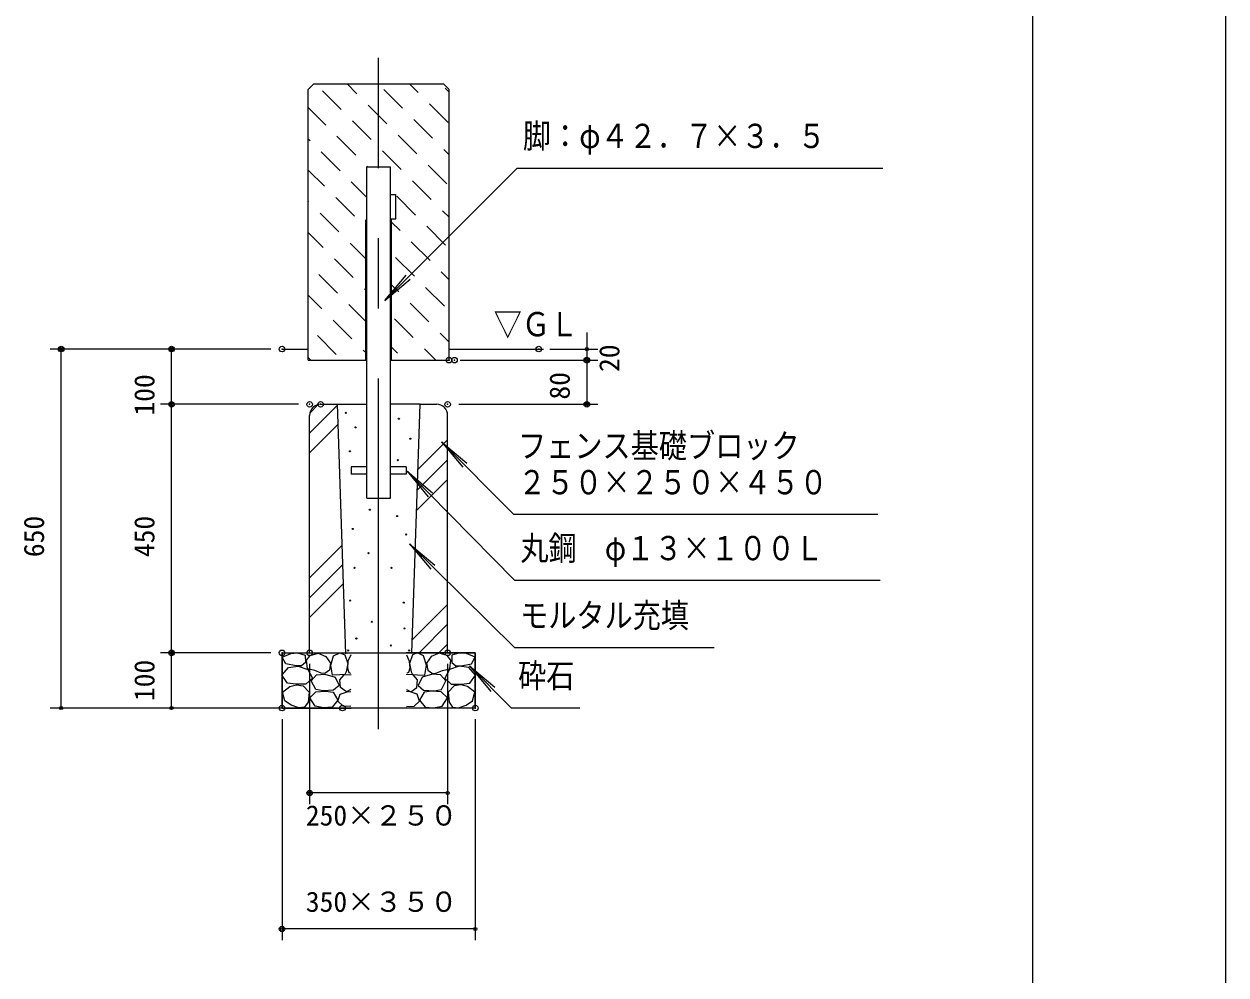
# Model space of a CAD drawing. Units: millimetres on the paper, scale 1:60, with parts at other scales. Extents: x 0 to 420, y -297 to 594.
# Drawn here: x 311.2 to 420, y -206.1 to -120 of the extents above; entities that cross this region are included whole.
import ezdxf
from ezdxf.enums import TextEntityAlignment as Align

# ---------------------------------------------------------------- set-up
doc = ezdxf.new("R2010")
doc.units = ezdxf.units.MM
doc.header["$PDMODE"] = 32
doc.header["$PDSIZE"] = 0.5
doc.linetypes.add('USER1', pattern=[19.05, 12.7, -6.35])
doc.linetypes.add('USER2', pattern=[50.8, 31.75, -6.35, 6.35, -6.35])
doc.layers.add('DEFPOINTS_3', color=7, linetype='Continuous', lineweight=9)
doc.layers.add('LY_1', color=7, linetype='Continuous', lineweight=9)
doc.styles.add('ＭＳ ゴシック', font='')
doc.styles.get('ＭＳ ゴシック').set_extended_font_data('MS Gothic')

# ---------------------------------------------------------------- blocks, each defined once
blk = doc.blocks.new('-000-_DOTSMALL')
at = {"color": 7, "linetype": 'Continuous', "lineweight": 9}
blk.add_circle((0, 0), 0.0625, dxfattribs=at)
blk.add_circle((0, 0), 0.0625, dxfattribs=at)

msp = doc.modelspace()

# ---------------------------------------------------------------- linework, layer by layer
at = {"layer": 'DEFPOINTS_3'}
for p, q in [((420, -297), (420, 0)), ((334.523, -176.936), (340.773, -176.936)), ((334.523, -176.936), (334.523, -181.936)), ((352.023, -176.936), (345.773, -176.936)), ((352.023, -176.936), (352.023, -181.936)), ((334.523, -181.936), (340.773, -181.936)), ((352.023, -181.936), (345.773, -181.936))]:
    msp.add_line(p, q, dxfattribs=at)
at = {"layer": 'LY_1'}
for p, q in [((402.5, -282), (402.5, -15)), ((337.398, -125.436), (336.898, -125.936)), ((336.898, -150.436), (336.898, -125.936)), ((337.398, -125.436), (349.148, -125.436)), ((349.148, -125.436), (349.648, -125.936)), ((349.648, -150.436), (349.648, -125.936)), ((342.203, -132.936), (344.343, -132.936)), ((342.203, -162.936), (342.203, -132.936)), ((344.343, -162.936), (344.343, -132.936)), ((344.343, -135.436), (344.843, -135.436)), ((344.843, -137.636), (344.843, -135.436)), ((344.343, -137.636), (344.843, -137.636)), ((334.523, -149.436), (336.898, -149.436)), ((349.648, -149.436), (358.199, -149.436)), ((336.898, -150.436), (342.203, -150.436)), ((344.343, -150.436), (349.648, -150.436)), ((338.023, -154.436), (339.523, -154.436)), ((339.523, -154.436), (340.274, -177.036)), ((339.523, -154.436), (342.203, -154.436)), ((347.023, -154.436), (344.343, -154.436)), ((346.273, -176.936), (347.023, -154.436)), ((347.023, -154.436), (348.523, -154.436)), ((337.023, -176.936), (337.023, -155.436)), ((349.523, -176.936), (349.523, -155.436)), ((342.203, -160.111), (340.773, -160.111)), ((340.773, -160.111), (340.773, -160.761)), ((342.203, -160.761), (340.773, -160.761)), ((345.773, -160.111), (344.343, -160.111)), ((345.773, -160.761), (344.343, -160.761)), ((345.773, -160.111), (345.773, -160.761)), ((342.203, -162.936), (344.343, -162.936)), ((334.523, -176.936), (352.023, -176.936)), ((334.523, -181.936), (334.523, -176.936)), ((334.538, -177.343), (335.319, -176.983)), ((334.873, -177.937), (334.538, -177.343)), ((335.319, -176.983), (335.926, -176.946)), ((335.926, -176.946), (336.632, -177.144)), ((336.632, -177.144), (336.644, -177.801)), ((336.731, -177.591), (337.078, -177.169)), ((337.078, -177.169), (337.797, -176.971)), ((337.797, -176.971), (338.503, -177.268)), ((338.503, -177.268), (338.924, -177.863)), ((338.949, -178.049), (339.197, -177.219)), ((339.197, -177.219), (339.754, -176.946)), ((339.754, -176.946), (340.2, -177.132)), ((340.2, -177.132), (340.485, -177.888)), ((340.758, -177.107), (340.498, -177.677)), ((345.788, -177.107), (346.048, -177.677)), ((346.345, -177.132), (346.06, -177.888)), ((346.791, -176.946), (346.345, -177.132)), ((347.349, -177.219), (346.791, -176.946)), ((347.597, -178.049), (347.349, -177.219)), ((348.043, -177.268), (347.621, -177.863)), ((348.749, -176.971), (348.043, -177.268)), ((349.467, -177.169), (348.749, -176.971)), ((349.814, -177.591), (349.467, -177.169)), ((349.914, -177.144), (349.901, -177.801)), ((350.62, -176.946), (349.914, -177.144)), ((351.227, -176.983), (350.62, -176.946)), ((352.007, -177.343), (351.227, -176.983)), ((351.673, -177.937), (352.007, -177.343)), ((352.023, -181.936), (352.023, -176.936)), ((334.501, -178.953), (335.096, -178.272)), ((335.79, -178.111), (334.873, -177.937)), ((335.096, -178.272), (335.988, -178.148)), ((336.273, -178.123), (335.79, -178.111)), ((335.988, -178.148), (336.867, -178.433)), ((336.644, -177.801), (336.273, -178.123)), ((336.83, -178.383), (336.731, -177.591)), ((337.487, -178.532), (336.83, -178.383)), ((336.867, -178.433), (337.276, -179.238)), ((338.924, -177.863), (338.825, -178.507)), ((339.098, -178.966), (338.949, -178.049)), ((340.485, -177.888), (340.324, -178.644)), ((340.498, -177.677), (340.448, -178.334)), ((340.448, -178.334), (340.572, -178.718)), ((346.098, -178.334), (345.974, -178.718)), ((346.048, -177.677), (346.098, -178.334)), ((346.06, -177.888), (346.221, -178.644)), ((347.448, -178.966), (347.597, -178.049)), ((347.621, -177.863), (347.721, -178.507)), ((349.059, -178.532), (349.715, -178.383)), ((349.678, -178.433), (349.269, -179.238)), ((350.558, -178.148), (349.678, -178.433)), ((349.715, -178.383), (349.814, -177.591)), ((349.901, -177.801), (350.273, -178.123)), ((350.273, -178.123), (350.756, -178.111)), ((351.45, -178.272), (350.558, -178.148)), ((350.756, -178.111), (351.673, -177.937)), ((352.044, -178.953), (351.45, -178.272)), ((335.021, -179.672), (334.501, -178.953)), ((337.276, -179.238), (336.694, -179.759)), ((337.177, -179.474), (337.66, -178.929)), ((337.574, -180.254), (337.177, -179.474)), ((338.082, -178.768), (337.487, -178.532)), ((337.66, -178.929), (338.404, -178.854)), ((338.404, -178.805), (338.082, -178.768)), ((338.825, -178.507), (338.404, -178.805)), ((338.404, -178.854), (339.333, -179.139)), ((339.754, -178.941), (339.098, -178.966)), ((339.333, -179.139), (339.705, -179.907)), ((340.213, -178.891), (339.754, -178.941)), ((339.767, -179.375), (340.151, -178.941)), ((339.804, -180.081), (339.767, -179.375)), ((340.151, -178.941), (340.77, -178.904)), ((340.324, -178.644), (340.213, -178.891)), ((340.572, -178.718), (340.733, -178.78)), ((346.395, -178.941), (345.775, -178.904)), ((345.974, -178.718), (345.813, -178.78)), ((346.221, -178.644), (346.333, -178.891)), ((346.333, -178.891), (346.791, -178.941)), ((346.779, -179.375), (346.395, -178.941)), ((346.742, -180.081), (346.779, -179.375)), ((346.791, -178.941), (347.448, -178.966)), ((347.213, -179.139), (346.841, -179.907)), ((348.142, -178.854), (347.213, -179.139)), ((347.721, -178.507), (348.142, -178.805)), ((348.142, -178.805), (348.464, -178.768)), ((348.885, -178.929), (348.142, -178.854)), ((348.464, -178.768), (349.059, -178.532)), ((349.368, -179.474), (348.885, -178.929)), ((348.972, -180.254), (349.368, -179.474)), ((349.269, -179.238), (349.852, -179.759)), ((351.524, -179.672), (352.044, -178.953)), ((334.563, -180.502), (335.22, -179.969)), ((334.786, -181.283), (334.563, -180.502)), ((335.79, -179.783), (335.021, -179.672)), ((335.22, -179.969), (335.844, -179.824)), ((336.694, -179.759), (335.79, -179.783)), ((335.844, -179.824), (336.434, -179.932)), ((336.434, -179.932), (336.979, -180.49)), ((336.979, -180.49), (336.892, -181.406)), ((337.041, -180.998), (337.598, -180.465)), ((338.255, -180.378), (337.574, -180.254)), ((337.598, -180.465), (338.466, -180.416)), ((339.197, -180.316), (338.255, -180.378)), ((338.466, -180.416), (339.147, -180.502)), ((339.147, -180.502), (339.568, -181.233)), ((339.705, -179.907), (339.197, -180.316)), ((339.791, -180.688), (340.411, -180.477)), ((340.361, -180.477), (339.804, -180.081)), ((340.745, -180.242), (340.361, -180.477)), ((340.411, -180.477), (340.745, -180.44)), ((345.8, -180.242), (346.184, -180.477)), ((346.135, -180.477), (345.8, -180.44)), ((346.754, -180.688), (346.135, -180.477)), ((346.184, -180.477), (346.742, -180.081)), ((346.841, -179.907), (347.349, -180.316)), ((347.398, -180.502), (346.977, -181.233)), ((347.349, -180.316), (348.291, -180.378)), ((348.08, -180.416), (347.398, -180.502)), ((348.947, -180.465), (348.08, -180.416)), ((348.291, -180.378), (348.972, -180.254)), ((349.505, -180.998), (348.947, -180.465)), ((350.112, -179.932), (349.567, -180.49)), ((349.567, -180.49), (349.653, -181.406)), ((349.852, -179.759), (350.756, -179.783)), ((350.701, -179.824), (350.112, -179.932)), ((351.326, -179.969), (350.701, -179.824)), ((350.756, -179.783), (351.524, -179.672)), ((351.983, -180.502), (351.326, -179.969)), ((351.76, -181.283), (351.983, -180.502)), ((335.344, -181.679), (334.786, -181.283)), ((336.05, -181.902), (335.344, -181.679)), ((336.892, -181.406), (336.57, -181.852)), ((337.512, -181.754), (337.041, -180.998)), ((338.292, -181.915), (337.512, -181.754)), ((339.568, -181.233), (339.073, -181.853)), ((339.568, -181.307), (339.791, -180.688)), ((340.064, -181.778), (339.568, -181.307)), ((346.482, -181.778), (346.977, -181.307)), ((346.977, -181.307), (346.754, -180.688)), ((346.977, -181.233), (347.473, -181.853)), ((348.253, -181.915), (349.034, -181.754)), ((349.034, -181.754), (349.505, -180.998)), ((349.653, -181.406), (349.975, -181.852)), ((350.496, -181.902), (351.202, -181.679)), ((351.202, -181.679), (351.76, -181.283)), ((352.023, -181.936), (334.523, -181.936)), ((336.57, -181.852), (336.05, -181.902)), ((339.073, -181.853), (338.292, -181.915)), ((340.745, -181.803), (340.064, -181.778)), ((345.8, -181.803), (346.482, -181.778)), ((347.473, -181.853), (348.253, -181.915)), ((349.975, -181.852), (350.496, -181.902))]:
    msp.add_line(p, q, dxfattribs=at)
at = {"layer": 'LY_1', "linetype": 'USER2', "lineweight": 18}
msp.add_line((343.273, -183.855), (343.273, -123.054), dxfattribs=at)
at = {"layer": 'LY_1', "lineweight": 18}
for p, q in [((339.892, -127.741), (338.195, -126.044)), ((341.307, -126.327), (340.416, -125.436)), ((345.436, -127.628), (343.739, -125.931)), ((346.85, -126.214), (346.073, -125.436)), ((349.648, -126.183), (349.283, -125.818)), ((349.566, -128.929), (347.869, -127.232)), ((338.478, -129.155), (336.898, -127.575)), ((344.022, -129.042), (342.325, -127.345)), ((342.608, -130.456), (340.911, -128.759)), ((348.151, -130.343), (346.454, -128.646)), ((337.064, -130.569), (336.898, -130.403)), ((341.194, -131.87), (339.496, -130.173)), ((346.737, -131.757), (345.04, -130.06)), ((339.779, -133.285), (338.082, -131.588)), ((345.323, -133.172), (343.626, -131.474)), ((349.648, -131.839), (349.17, -131.361)), ((349.453, -134.473), (347.755, -132.776)), ((338.365, -134.699), (336.898, -133.232)), ((342.259, -132.936), (342.212, -132.889)), ((355.826, -133.047), (343.829, -145.044)), ((355.826, -133.047), (388.92, -133.047)), ((342.203, -135.708), (340.798, -134.303)), ((348.038, -135.887), (346.341, -134.19)), ((341.08, -137.414), (339.383, -135.717)), ((346.624, -137.301), (344.927, -135.604)), ((336.951, -136.113), (336.898, -136.06)), ((339.666, -138.828), (337.969, -137.131)), ((349.648, -137.496), (349.057, -136.905)), ((345.21, -138.715), (344.443, -137.948)), ((338.252, -140.243), (336.898, -138.888)), ((342.203, -138.537), (342.099, -138.432)), ((349.339, -140.016), (347.642, -138.319)), ((342.203, -141.365), (340.684, -139.847)), ((347.925, -141.431), (346.228, -139.733)), ((340.967, -142.958), (339.27, -141.261)), ((346.511, -142.845), (344.814, -141.148)), ((349.648, -143.153), (348.943, -142.449)), ((339.553, -144.372), (337.856, -142.675)), ((343.829, -145.044), (345.758, -142.745)), ((343.829, -145.044), (346.127, -143.115)), ((345.097, -144.259), (344.443, -143.605)), ((338.139, -145.786), (336.898, -144.545)), ((342.203, -144.193), (341.985, -143.976)), ((349.226, -145.56), (347.529, -143.863)), ((342.203, -147.022), (340.571, -145.39)), ((347.812, -146.974), (346.115, -145.277)), ((340.854, -148.502), (339.157, -146.805)), ((346.398, -148.388), (344.701, -146.691)), ((349.648, -148.81), (348.83, -147.992)), ((362.126, -147.936), (362.126, -149.436)), ((339.44, -149.916), (337.743, -148.219)), ((333.523, -149.436), (313.523, -149.436)), ((314.523, -181.936), (314.523, -149.436)), ((324.523, -154.436), (324.523, -149.436)), ((342.203, -149.85), (341.872, -149.52)), ((344.984, -149.803), (344.443, -149.262)), ((348.445, -150.436), (347.416, -149.407)), ((358.773, -149.436), (363.126, -149.436)), ((362.126, -149.436), (362.126, -150.436)), ((337.132, -150.436), (336.898, -150.202)), ((350.648, -150.436), (363.126, -150.436)), ((362.126, -150.436), (362.126, -154.436)), ((336.023, -154.436), (323.523, -154.436)), ((324.523, -176.936), (324.523, -154.436)), ((337.023, -157.042), (339.526, -154.539)), ((337.046, -155.223), (337.81, -154.459)), ((350.523, -154.436), (363.126, -154.436)), ((337.023, -158.838), (339.584, -156.277)), ((346.826, -160.349), (349.523, -157.652)), ((355.48, -164.396), (348.975, -157.826)), ((348.975, -157.826), (351.264, -159.766)), ((348.975, -157.826), (350.892, -160.134)), ((346.764, -162.207), (349.523, -159.448)), ((355.587, -170.365), (345.854, -160.502)), ((345.854, -160.502), (348.14, -162.446)), ((345.854, -160.502), (347.767, -162.813)), ((346.702, -164.065), (349.523, -161.244)), ((355.48, -164.396), (388.48, -164.396)), ((337.023, -170.152), (339.948, -167.227)), ((355.585, -176.458), (346.056, -167.078)), ((346.056, -167.078), (348.369, -168.988)), ((346.056, -167.078), (348.002, -169.361)), ((337.023, -171.948), (340.006, -168.965)), ((337.023, -173.744), (340.064, -170.703)), ((355.587, -170.365), (388.689, -170.365)), ((346.312, -175.769), (349.523, -172.558)), ((346.941, -176.936), (349.523, -174.354)), ((348.737, -176.936), (349.523, -176.15)), ((333.523, -176.936), (323.523, -176.936)), ((324.523, -181.936), (324.523, -176.936)), ((355.585, -176.458), (373.662, -176.458)), ((337.023, -177.936), (337.023, -190.623)), ((349.523, -177.936), (349.523, -190.623)), ((355.283, -181.914), (351.501, -178.125)), ((351.501, -178.125), (353.798, -180.055)), ((351.501, -178.125), (353.428, -180.425)), ((339.001, -181.936), (313.523, -181.936)), ((355.283, -181.914), (361.487, -181.914)), ((334.523, -182.936), (334.523, -202.936)), ((352.023, -182.936), (352.023, -202.936)), ((349.523, -189.623), (337.023, -189.623)), ((352.023, -201.936), (334.523, -201.936))]:
    msp.add_line(p, q, dxfattribs=at)
at = {"layer": 'LY_1', "linetype": 'USER1', "lineweight": 18}
for p, q in [((342.103, -150.436), (342.103, -132.936)), ((344.443, -150.436), (344.443, -132.936))]:
    msp.add_line(p, q, dxfattribs=at)
at = {"layer": 'LY_1'}
for centre in [(340.306, -155.21), (341.185, -156.523), (345.101, -155.738), (346.144, -157.555), (340.67, -158.692), (345.007, -159.489), (342.477, -163.977), (344.946, -164.55), (340.93, -165.723), (345.769, -166.221), (342.352, -167.917), (341.08, -169.239), (344.447, -169.239), (340.696, -172.204), (345.548, -172.389), (342.656, -174.12), (345.611, -174.724), (341.255, -175.64), (344.38, -176.271), (340.505, -176.722), (346.04, -176.722)]:
    msp.add_circle(centre, 0.05, dxfattribs=at)
for centre, start, end in [((338.023, -155.436), 90, 180), ((348.523, -155.436), 0, 90)]:
    msp.add_arc(centre, 1, start, end, dxfattribs=at)
for p in [(314.523, -149.436), (324.523, -149.436), (334.523, -149.436), (334.523, -149.436), (349.648, -150.436), (350.148, -150.436), (357.773, -149.436), (362.126, -150.436), (324.523, -154.436), (337.023, -154.436), (338.023, -154.436), (349.523, -154.436), (362.126, -154.436), (324.523, -176.936), (334.523, -176.936), (337.023, -176.936), (337.023, -176.936), (349.523, -176.936), (334.523, -181.936), (334.523, -181.936), (340.001, -181.936), (352.023, -181.936), (337.023, -189.623), (334.523, -201.936)]:
    msp.add_point(p, dxfattribs=at)

# ---------------------------------------------------------------- block references
at = {"layer": 'LY_1', "xscale": 2.32, "yscale": 2.32}
for p, rotation in [((314.523, -149.436), 90), ((324.523, -149.436), 90), ((362.126, -149.436), 90), ((362.126, -150.436), 270), ((362.126, -150.436), 90), ((324.523, -154.436), 270), ((324.523, -154.436), 90), ((362.126, -154.436), 270), ((324.523, -176.936), 270), ((324.523, -176.936), 90), ((314.523, -181.936), 270), ((324.523, -181.936), 270), ((337.023, -189.623), 180), ((334.523, -201.936), 180)]:
    msp.add_blockref('-000-_DOTSMALL', p, dxfattribs=dict(at, rotation=rotation))
for p in [(349.523, -189.623), (352.023, -201.936)]:
    msp.add_blockref('-000-_DOTSMALL', p, dxfattribs=at)

# ---------------------------------------------------------------- texts
at = {"layer": 'LY_1', "style": 'ＭＳ ゴシック', "width": 0.85}
for s, p in [('脚：φ４２．７×３．５', (356.338, -131.897)), ('▽ＧＬ', (353.689, -148.936)), ('フェンス基礎ブロック', (355.896, -159.946)), ('２５０×２５０×４５０', (355.896, -163.246)), ('丸鋼\u3000φ１３×１００Ｌ', (356.108, -169.215)), ('モルタル充填', (356.079, -175.308)), ('砕石', (355.904, -180.764))]:
    msp.add_text(s, height=2.199, dxfattribs=at).set_placement(p, align=Align.BOTTOM_LEFT)
at = {"layer": 'LY_1', "style": 'ＭＳ ゴシック'}
for s, p in [('20', (365.626, -151.508)), ('100', (323.523, -155.456)), ('80', (361.126, -154.008)), ('650', (313.523, -168.271)), ('450', (323.523, -168.271)), ('100', (323.523, -181.305))]:
    msp.add_text(s, height=1.833, rotation=90, dxfattribs=at).set_placement(p, align=Align.BOTTOM_LEFT)
for s, p in [('250×２５０', (336.68, -193.123)), ('350×３５０', (336.68, -200.936))]:
    msp.add_text(s, height=1.833, dxfattribs=at).set_placement(p, align=Align.BOTTOM_LEFT)

doc.saveas('drawing.dxf')
